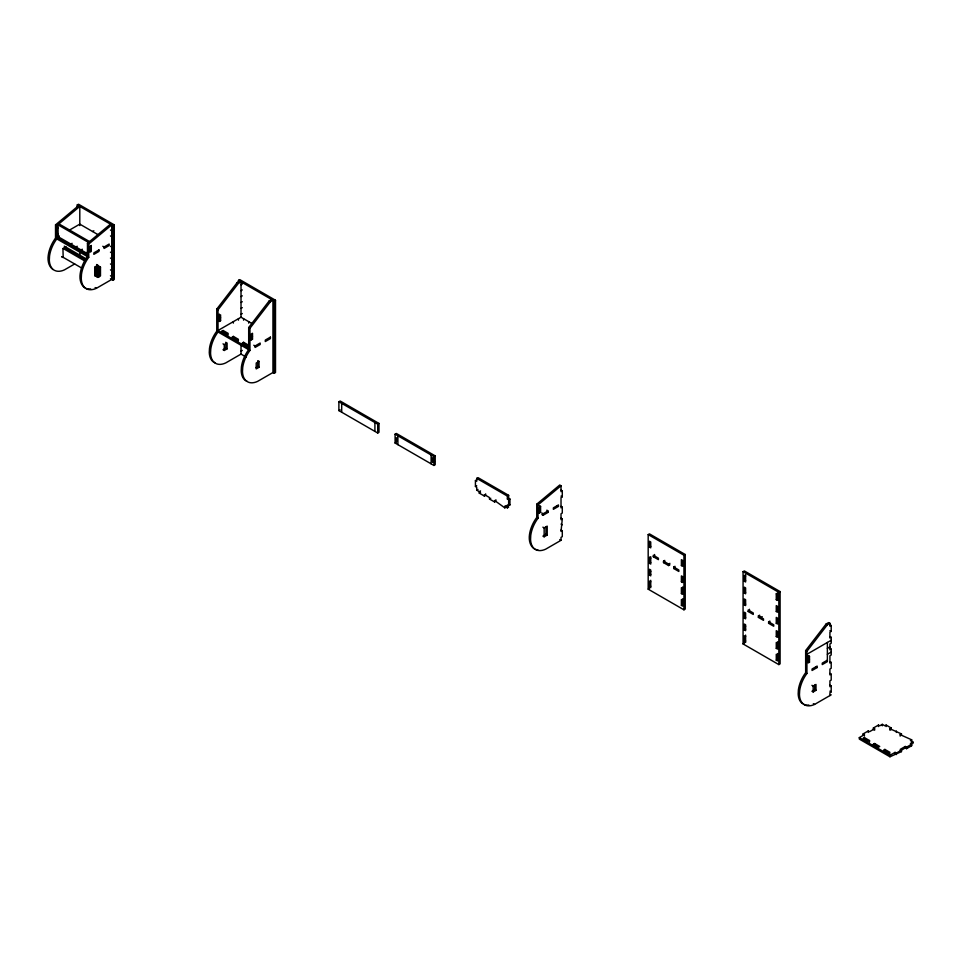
<?xml version="1.0" encoding="UTF-8"?>
<svg xmlns="http://www.w3.org/2000/svg" width="961" height="961" viewBox="0 0 961 961"><rect width="100%" height="100%" fill="white"/><g stroke="black" fill="none" stroke-linecap="round" stroke-linejoin="round"><path stroke-width="1.44" d="M215.084 362.982L212.729 361.468A23.713 13.694 -60 0 1 209.27 352.447L209.486 348.375A23.713 13.694 -60 0 1 216.754 331.233L216.754 309.106L237.187 282.558L239.745 281.08M246.124 357.048L241.019 354.092L225.691 362.946A23.713 13.694 -60 0 1 216.357 363.726L214.003 362.201A23.713 13.694 -60 0 1 210.555 353.192L210.771 349.107A23.713 13.694 -60 0 1 218.027 331.965L218.027 309.838L238.46 283.291L241.019 281.825L241.019 317.214L218.027 330.488L248.683 348.194M247.013 381.421L244.659 379.907A23.713 13.694 -60 0 1 241.211 370.886L241.427 366.814A23.713 13.694 -60 0 1 248.683 349.672L248.683 327.545L269.116 300.997L271.675 299.52M249.956 328.278L270.401 301.73L272.948 300.252L272.948 372.532L257.62 381.373A23.713 13.694 -60 0 1 248.298 382.166L245.944 380.64A23.713 13.694 -60 0 1 242.484 371.619L242.701 367.546A23.713 13.694 -60 0 1 249.956 350.405L249.956 328.278L248.683 327.545M831.205 694.827L814.592 704.413A23.713 13.694 -60 0 1 805.27 705.194L801.63 702.947A23.713 13.694 -60 0 1 798.183 693.926L798.387 689.842A23.713 13.694 -60 0 1 805.654 672.7L805.654 650.585L826.088 624.037L828.646 622.56L829.92 623.293L829.92 626.248L831.205 625.503L831.205 631.401L829.92 632.146L829.92 638.044L831.205 637.311L831.205 643.209L829.92 643.942L829.92 649.84L831.205 649.107L831.205 655.006L829.92 655.738L829.92 663.114L831.205 662.381L831.205 668.279L829.92 669.012L829.92 674.922L831.205 674.178L831.205 680.076L829.92 680.82L829.92 686.719L831.205 685.974L831.205 691.884L829.92 692.617L829.92 695.572M802.915 703.68A23.713 13.694 -60 0 1 799.456 694.659L799.672 690.587A23.713 13.694 -60 0 1 806.928 673.445L806.928 651.318L827.373 624.77L829.92 623.293M74.682 263.963L64.471 269.861A23.713 13.694 -60 0 1 55.137 270.642C48.939 268.359 47.341 261.164 48.266 255.29A23.713 13.694 -60 0 1 55.522 238.148L55.522 224.874L78.514 205.702M52.783 269.128A23.713 13.694 -60 0 1 49.323 260.107L49.54 256.022A23.713 13.694 -60 0 1 56.807 238.881L56.807 225.607L79.799 206.435L79.799 225.607M84.712 287.555A23.713 13.694 -60 0 1 81.265 278.534L81.469 274.462A23.713 13.694 -60 0 1 88.736 257.32L88.736 244.046L111.728 224.874L111.728 279.447L96.4 288.3A23.713 13.694 -60 0 1 87.067 289.081C80.868 286.798 79.282 279.603 80.195 273.729A23.713 13.694 -60 0 1 87.463 256.587L87.463 243.313L110.455 224.129M536.755 504.177L559.746 485.005L561.02 485.737L561.02 491.648L562.293 490.903L562.293 496.801L561.02 497.546L561.02 507.864L562.293 507.132L562.293 513.03L561.02 513.763L561.02 519.673L562.293 518.928L561.02 531.469L562.293 530.724L562.293 536.634L561.02 537.367L561.02 540.31L545.692 549.163A23.713 13.694 -60 0 1 536.358 549.944C530.16 547.662 528.574 540.478 529.487 534.592A23.713 13.694 -60 0 1 536.755 517.45L536.755 504.177L538.028 504.921L538.028 518.195A23.713 13.694 -60 0 0 530.76 535.337L530.556 539.409A23.713 13.694 -60 0 0 534.004 548.431M538.028 504.921L561.02 485.737M77.24 207.912L77.24 204.957L78.514 204.225L114.287 224.874L114.287 279.447L113.002 280.18L110.455 278.714M58.08 224.874L59.354 224.129L90.01 241.836L88.736 242.568L58.08 224.874L58.08 236.67L86.178 252.899L87.463 252.154M59.354 235.938L56.807 237.415L87.463 255.109M69.576 230.039L79.799 224.141L97.674 234.46M65.997 246.821L62.933 248.587L63.186 257.356M70.85 244.046L72.135 243.313M92.568 231.505L93.842 230.772M75.967 247.001L77.24 246.256M77.24 204.957L113.002 225.607L114.287 224.874M81.072 249.944L82.346 249.211M104.064 247.001L109.17 244.046L109.17 245.523L104.064 248.467L104.064 247.001L102.791 246.256M97.938 268.563L100.485 267.086L100.485 275.939L97.938 277.405L95.127 275.783L95.127 266.942L97.938 268.563L97.938 277.405M96.4 275.05L94.863 275.939L94.863 267.026L97.938 265.26L96.653 264.515M237.187 282.558L238.46 283.291L238.46 280.348L239.745 279.603L275.507 300.252L275.507 372.532L274.233 373.264L272.948 372.532M241.019 284.768L242.292 284.036M241.019 290.666L242.292 289.934M241.019 296.565L242.292 295.832M241.019 302.463L242.292 301.73M241.019 308.373L242.292 307.628M220.586 320.722L219.3 319.989L218.027 320.722L219.3 321.454L220.586 320.722L220.586 314.824L219.3 315.556L218.027 314.824M241.019 314.271L242.292 313.526M223.132 330.488L223.132 331.965L221.859 332.71L221.859 331.233L223.132 330.488L228.25 333.443L226.964 334.176M238.46 280.348L274.233 300.997L275.507 300.252M237.187 340.074L238.46 339.341L233.355 336.398L232.081 337.131L238.46 340.819M223.012 343.846L224.285 344.579L227.096 342.957L227.096 348.855L224.285 350.477L223.012 349.744L225.823 348.122L227.096 348.855M247.409 345.984L248.683 345.239L243.577 342.296L242.292 343.029L248.683 346.717M251.241 339.894L252.515 339.161L252.515 333.263L251.241 333.996L251.241 339.894L249.956 339.161L251.241 338.416L252.515 339.161M241.019 351.137L242.292 350.405M255.073 345.984L260.179 343.029L260.179 344.506L255.073 347.45L255.073 345.984L253.788 345.239M259.026 361.396L256.215 363.018L256.215 368.916L259.026 367.294L259.026 361.396L257.752 360.651M255.878 367.631L257.752 366.549L259.026 367.294M338.885 401.746L340.17 401.013L378.994 423.429L378.994 432.282L377.721 433.015L338.885 410.599L338.885 401.746L377.721 424.161L378.994 423.429M338.885 410.599L340.17 409.854M395.091 434.192L396.364 433.459L435.201 455.874L435.201 464.728L433.928 465.46L395.091 443.045L395.091 434.192L433.928 456.619L435.201 455.874M395.86 440.534L397.133 441.279L397.133 438.324L395.86 437.591L395.86 440.534L397.133 439.802M395.091 443.045L396.364 442.312M434.432 461.328L433.159 462.073L431.885 461.328L431.885 458.385L433.159 457.652M431.885 461.328L433.795 460.968L432.522 461.7M476.716 478.374L477.989 477.629L508.645 495.335L508.645 498.279L507.372 499.023L507.372 496.068L476.716 478.374L476.716 481.317L475.431 480.584L475.431 486.482L476.716 487.215L476.716 490.17L479.263 491.648L480.548 490.903M475.431 480.584L476.716 479.839M475.431 486.482L476.716 485.749M476.716 490.17L477.989 489.425M479.263 491.648L479.263 493.113L480.548 492.38M479.263 493.113L484.38 496.068L485.653 495.335L485.653 493.858M484.38 496.068L484.38 494.591L489.485 497.546L489.485 499.023L490.759 498.279M489.485 499.023L494.603 501.966L495.876 501.234L495.876 499.756M507.372 496.068L508.645 495.335M507.372 499.023L508.645 499.756L509.931 499.023L509.931 504.921L508.645 505.654L507.372 504.921L507.372 507.864L508.645 507.132M506.099 507.132L504.813 507.864L504.813 506.387L506.099 505.654M540.587 506.387L539.301 507.132L539.301 513.03L540.587 512.297L540.587 506.387L539.301 505.654M543.133 515.24L548.25 512.297L548.25 510.82L541.86 514.507L543.133 515.24L543.133 513.763L541.86 513.03M558.461 506.387L553.356 509.342L553.356 507.864L558.461 504.921L558.461 506.387L557.188 505.654M542.881 527.157L544.154 527.901L547.217 526.123L547.217 535.037L544.154 536.803L542.881 536.07M543.902 535.481L545.944 534.304L547.217 535.037M648.182 534.592L649.456 533.86L685.229 554.509L685.229 609.082L683.944 609.815L648.182 589.165L648.182 534.592L683.944 555.242L685.229 554.509M649.456 547.133L650.741 547.866L650.741 541.968L649.456 541.235L649.456 547.133L650.741 546.389M649.456 557.452L650.741 556.719L650.741 564.095L649.456 563.35L649.456 557.452L650.741 558.197M653.288 556.719L658.405 559.662L658.405 558.197L653.288 555.242L653.288 556.719L654.573 555.975L654.573 554.509M649.456 563.35L650.741 562.617M663.51 561.14L669.901 564.828L668.616 565.561L663.51 562.617L663.51 561.14L664.784 560.407M663.51 562.617L664.784 561.885M649.456 572.203L650.741 571.471M649.456 575.159L650.741 575.891L650.741 569.993L649.456 569.248L649.456 575.159L650.741 574.414M669.901 563.35L668.616 564.095L668.616 565.561M673.733 567.038L675.006 566.305L675.006 567.783L673.733 568.516L673.733 567.038L678.838 569.993L678.838 571.471L673.733 568.516M681.397 565.561L682.67 566.305L682.67 560.407L681.397 559.662L681.397 565.561L682.67 564.828M650.741 581.789L649.456 581.057L649.456 586.955L650.741 586.21M648.182 589.165L649.456 588.432M681.397 581.789L682.67 582.522L682.67 576.624L681.397 575.891L681.397 581.789L682.67 581.057M682.67 588.432L681.397 587.688L681.397 593.586L682.67 592.853M682.67 600.229L681.397 599.496L681.397 605.394L682.67 604.649M743.069 571.675L744.343 570.93L780.104 591.58L780.104 663.859L778.83 664.592L743.069 643.942L743.069 571.675L778.83 592.324L780.104 591.58M745.616 576.095L744.343 575.363L744.343 581.261L745.616 580.516M744.343 593.057L745.616 593.802L745.616 587.892L744.343 587.159L744.343 593.057L745.616 592.324M744.343 604.853L745.616 605.598L745.616 599.7L744.343 598.955L744.343 604.853L745.616 604.121M776.272 593.802L777.557 593.057L777.557 600.433L776.272 599.7L776.272 593.802L777.557 594.535M748.175 611.496L753.28 614.451L753.28 612.974L748.175 610.019L748.175 611.496L749.448 610.764L749.448 609.286M744.343 618.127L745.616 618.872L745.616 612.974L744.343 612.229L744.343 618.127L745.616 617.394M776.272 599.7L777.557 598.955M758.397 615.917L759.67 615.184L759.67 616.662L758.397 617.394L758.397 615.917L763.502 618.872L763.502 620.35L758.397 617.394M744.343 626.98L745.616 626.248M760.944 617.394L762.229 616.662M744.343 629.935L745.616 630.668L745.616 624.77L744.343 624.037L744.343 629.935L745.616 629.191M776.272 611.496L777.557 612.229L777.557 606.331L776.272 605.598L776.272 611.496L777.557 610.764M768.608 621.815L769.893 621.082L769.893 622.56L768.608 623.293L768.608 621.815L773.725 624.77L773.725 626.248L768.608 623.293M745.616 636.566L744.343 635.834L744.343 641.732L745.616 640.999M776.272 623.293L777.557 624.037L777.557 618.127L776.272 617.394L776.272 623.293L777.557 622.56M743.069 643.942L744.343 643.209M776.272 636.566L777.557 637.311L777.557 631.413L776.272 630.668L776.272 636.566L777.557 635.834M777.557 643.209L776.272 642.465L776.272 648.375L777.557 647.63M777.557 655.006L776.272 654.273L776.272 660.171L777.557 659.426M806.928 654.273L831.205 640.254M808.213 657.036L809.486 656.291L809.486 662.201L808.213 662.934L808.213 655.558L809.486 656.291M827.373 648.363L829.92 646.897M827.373 654.273L831.205 652.051M827.373 660.171L822.256 663.114L822.256 664.592L827.373 661.648L827.373 642.465M817.15 667.547L812.045 670.49L812.045 669.012L817.15 666.069L817.15 667.547L815.877 666.802M811.913 685.313L813.186 686.058L815.997 684.436L815.997 690.334L813.186 691.956L811.913 691.211M812.85 690.671L814.724 689.59L815.997 690.334M863.134 735.393L863.134 733.916L868.239 730.961L869.525 731.705L874.63 728.75L874.63 730.228L873.357 729.495L873.357 728.018L878.462 725.062L879.735 725.807L882.294 724.33L884.853 725.807L886.126 725.062L891.231 728.018L891.231 729.495L889.958 730.228L889.958 728.75L891.231 728.018M859.302 737.604L889.958 755.298L895.063 752.355L896.349 753.088L905.286 747.922L906.559 748.667L911.677 745.712L911.677 744.234L906.559 747.19L905.286 746.457L900.181 749.4L901.454 750.145L901.454 751.61L889.958 756.775L859.302 739.081L859.302 737.604L864.407 734.648L864.407 736.126M869.525 740.547L864.407 737.604L863.134 738.336L868.239 741.291L869.525 740.547L869.525 742.024M863.134 739.814L864.407 739.081L864.407 737.604M873.357 744.234L874.63 743.502L879.735 746.457L878.462 747.19L873.357 744.234L873.357 745.712M901.454 735.393L901.454 733.916L889.958 728.75M900.181 736.126L900.181 734.648L901.454 733.916M888.685 754.565L888.685 753.088L889.958 752.355L884.853 749.4L883.567 750.145L889.958 753.832M911.677 741.291L911.677 739.814L910.391 740.547L912.95 742.024L912.95 743.502M912.95 742.024L910.391 743.502L911.677 744.234M269.116 300.997L270.401 301.73M829.92 624.77L831.205 625.503M826.088 624.037L827.373 624.77M744.343 581.261L745.616 581.994L745.616 574.618M829.92 630.668L831.205 631.401M829.92 636.566L831.205 637.311M110.455 230.039L111.728 230.772M561.02 490.17L562.293 490.903M829.92 648.363L831.205 649.107M110.455 235.938L111.728 236.67M561.02 496.068L562.293 496.801M241.019 317.214L252.515 323.857M110.455 246.256L111.728 247.001M561.02 506.387L562.293 507.132M829.92 661.648L831.205 662.381M216.754 309.106L218.027 309.838M805.654 650.585L806.928 651.318M110.455 252.154L111.728 252.899M219.3 317.034L220.586 317.767M251.241 335.473L252.515 336.206M808.213 658.513L809.486 659.246M55.522 224.874L56.807 225.607M87.463 243.313L88.736 244.046M56.807 227.084L58.08 227.817M110.455 258.065L111.728 258.797M561.02 518.195L562.293 518.928M829.92 673.445L831.205 674.178M808.213 661.456L809.486 662.201M548.25 512.297L546.965 511.552L546.965 510.075M56.807 232.982L58.08 233.727M110.455 263.963L111.728 264.695M540.587 512.297L539.301 511.552L538.028 512.297L539.301 513.03M561.02 524.093L562.293 524.826M681.397 593.586L682.67 594.33L682.67 586.955M776.272 648.375L777.557 649.107L777.557 641.732M221.859 331.233L228.25 334.921M508.645 498.279L509.931 499.023M55.522 238.148L88.736 257.32M110.455 269.861L111.728 270.594M216.754 331.233L249.956 350.405M561.02 529.991L562.293 530.724M829.92 685.241L831.205 685.974M536.755 517.45L538.028 518.195M805.654 672.7L806.928 673.445M64.243 246.16L86.25 258.869M96.605 264.84L100.485 267.086M431.885 458.385L433.159 459.118L433.159 462.073M64.471 247.77L86.178 260.299M96.4 266.197L99.211 267.819L99.211 276.672M508.645 504.177L509.931 504.921M63.186 248.503L84.904 261.044M110.455 275.759L111.728 276.492M649.456 586.955L650.741 587.688L650.741 580.312M681.397 605.394L682.67 606.127L682.67 598.751M744.343 641.732L745.616 642.465L745.616 635.089M776.272 660.171L777.557 660.904L777.557 653.528M829.92 691.139L831.205 691.884M911.677 739.814L900.181 734.648M504.813 506.387L507.372 507.864M504.813 507.864L494.603 500.489L494.603 501.966M559.746 539.577L561.02 540.31M910.391 744.979L911.677 745.712M61.912 256.611L82.346 268.407M61.66 256.755L62.933 257.5M873.357 728.018L874.63 728.75M900.181 750.877L901.454 751.61M95.127 287.555L96.4 288.3M813.318 703.68L814.592 704.413M863.134 733.916L864.407 734.648M906.559 747.19L906.559 748.667M905.286 746.457L905.286 747.922M896.349 730.961L896.349 732.438M896.349 753.088L896.349 754.565M895.063 752.355L895.063 753.832M889.958 755.298L889.958 756.775M886.126 725.062L886.126 726.54M884.853 749.4L884.853 750.877M882.294 724.33L882.294 725.807M878.462 725.062L878.462 726.54M874.63 743.502L874.63 744.979M868.239 730.961L868.239 732.438M814.724 685.169L814.724 689.59M813.186 686.058L813.186 691.956M778.83 592.324L778.83 664.592M683.944 555.242L683.944 609.815M545.944 526.88L545.944 534.304M544.154 527.901L544.154 536.803M508.645 499.756L508.645 505.654M433.928 456.619L433.928 465.46M431.117 454.985L431.117 463.839M397.902 435.813L397.902 444.667M377.721 424.161L377.721 433.015M374.91 422.54L374.91 431.393M341.696 403.368L341.696 412.221M274.233 300.997L274.233 373.264M257.752 362.129L257.752 366.549M248.683 321.647L248.683 323.112M243.577 318.692L243.577 320.169M243.577 342.296L243.577 343.762L241.019 345.239L241.019 354.092M238.46 318.692L238.46 320.169M233.355 321.647L233.355 323.112M233.355 336.398L233.355 337.864M225.823 342.224L225.823 348.122M224.285 344.579L224.285 350.477M219.3 314.079L219.3 321.454M113.002 225.607L113.002 280.18M96.532 267.747L96.532 270.702M96.532 273.645L96.532 276.6M86.178 252.899L86.178 254.377M79.799 252.154L79.799 256.587M808.874 705.026A23.713 13.694 -60 0 1 803.985 704.461M537.896 549.848A23.713 13.694 -60 0 1 535.085 549.212M90.682 288.901A23.713 13.694 -60 0 1 85.793 288.336M91.295 245.523L90.01 246.256L90.01 252.154L91.295 251.422L91.295 245.523M98.959 249.944L93.842 252.899L93.842 254.377L98.959 251.422L98.959 249.944M270.401 337.131L265.284 340.074L265.284 341.551L270.401 338.608L270.401 337.131M97.169 271.062L95.884 270.329L95.884 273.284L97.169 274.017L97.169 271.062"/></g></svg>
